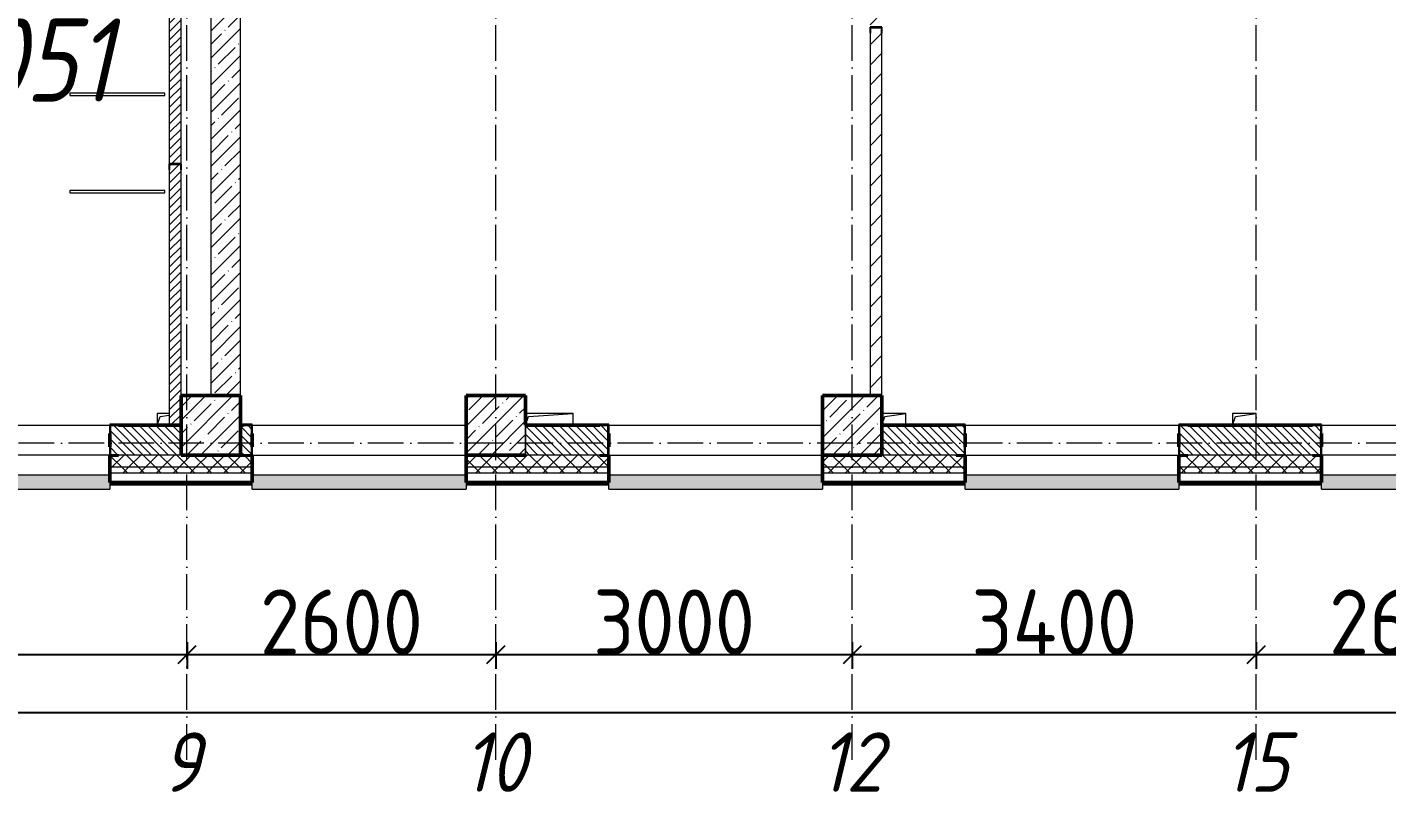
# Model space of a CAD drawing. Header units: millimetres. Extents: x -136833 to 49383, y -8033 to 344618.
# Drawn here: x -118329 to -106884, y 241044 to 247478 of the extents above; entities that cross this region are included whole.
import ezdxf

# ---------------------------------------------------------------- set-up
doc = ezdxf.new("R2010")
doc.units = ezdxf.units.MM
doc.linetypes.add('50_200_ШТРИХ_1Т_ш5_п1_п1_', pattern=[700, 500, -100, 0, -100])
for name, color, linetype, lineweight in [('A-____-____-DIMS', 7, 'Continuous', 9), ('A-GENM-____-MCUT', 7, 'Continuous', 25), ('A-GENM-____-OTLN', 7, 'Continuous', 9), ('A-GENM-____-OTLN-1', 7, 'Continuous', 25), ('A-GLAZ-____-OTLN', 7, 'Continuous', 9), ('A-WALL-____-MCUT-1', 7, 'Continuous', 9), ('A-WALL-____-MCUT-2', 7, 'Continuous', 50), ('A-WALL-____-MCUT-3', 7, 'Continuous', 9), ('A-WALL-____-OTLN', 7, 'Continuous', 9), ('A-WALL-____-PATT-1', 7, 'Continuous', 9), ('A-WALL-FNSH-MCUT-1', 7, 'Continuous', 9), ('S-COLS-____-MCUT', 7, 'Continuous', 50), ('S-COLS-____-OTLN', 7, 'Continuous', 9), ('S-GRID-____-IDEN', 7, 'Continuous', 9), ('S-GRID-____-OTLN-1', 7, '50_200_ШТРИХ_1Т_ш5_п1_п1_', 9), ('Марки помещений', 7, 'Continuous', 9)]:
    doc.layers.add(name, color=color, linetype=linetype, lineweight=lineweight)
doc.layers.add('A-GLAZ-____-OTLN-1', color=7, linetype='Continuous', lineweight=9, true_color=0xc0c0c0)
doc.styles.add('ISOCPEUR_I', font='isocpeui.ttf', dxfattribs={"width": 0.9, "height": 2.5})
doc.styles.add('ISOCPEUR_I_3', font='isocpeui.ttf', dxfattribs={"width": 0.85, "height": 2.2})
doc.styles.add('ISOCPEUR_I_9', font='isocpeui.ttf', dxfattribs={"width": 0.9, "height": 250})
doc.styles.add('СПДС', font='isocpeur.ttf', dxfattribs={"width": 0.9})
doc.dimstyles.new('ISO-2_5_0_9К_БОЛЬШОЙ_ОСИ', dxfattribs={"dimscale": 304.8, "dimtxt": 248.995294, "dimasz": 0.492126, "dimexe": 0.393701, "dimexo": 0, "dimgap": 0, "dimtad": 1, "dimdec": 0, "dimzin": 0, "dimdsep": 46, "dimtxsty": 'ISOCPEUR_I_9', "dimblk1": 'OBLIQUE', "dimblk2": 'OBLIQUE', "dimsah": 1, "dimcen": 0.09, "dimdle": 0.393701, "dimazin": 0, "dimtfac": 1, "dimtdec": 4, "dimtix": 1, "dimtmove": 0, "dimatfit": 3, "dimfxl": 1, "dimtvp": 1, "dimtolj": 1, "dimtzin": 0, "dimarcsym": 2})
pattern_1 = [(45, (-131434.41, 245796.49), (-114.0493, 114.0493), []), (45, (-131320.36, 245796.49), (-114.0493, 114.0493), [201.612, -40.322, 3.353, -36.97])]
pattern_2 = [(45, (-131434.41, 245796.49), (-70.71068, 70.71068), []), (135, (-131434.41, 245796.49), (-70.71068, -70.71068), [])]
pattern_3 = [(135, (-131434.413, 245796.486), (-35.35534, -35.35534), [])]

# ---------------------------------------------------------------- blocks, each defined once
blk = doc.blocks.new('BSC_Колонна _Прямоугольная - 500х500-V71-АР1_План отверстий 2 этажа в осях 1-64_А-ГГ')
at = {"layer": 'S-COLS-____-OTLN'}
h = blk.add_hatch(dxfattribs=at)
h.set_pattern_fill('FP_100', color=256, style=0, pattern_type=2)
h.set_pattern_definition([(45, (-20050, 1668.96), (-114.0493, 114.0493), []), (45, (-19935.95, 1668.96), (-114.0493, 114.0493), [201.613, -40.323, 3.353, -36.97])])
h.paths.add_polyline_path([(-250, -250), (250, -250), (250, 250), (-250, 250)], flags=0)
at = {"layer": 'S-COLS-____-MCUT'}
for p, q in [((250, 250), (-250, 250)), ((-250, 250), (-250, -250)), ((250, -250), (250, 250)), ((-250, -250), (250, -250))]:
    blk.add_line(p, q, dxfattribs=at)
blk = doc.blocks.new('BSC_Колонна _Прямоугольная - 500х500-V130-АР1_План отверстий 2 этажа в осях 1-64_А-ГГ')
at = {"layer": 'S-COLS-____-OTLN'}
h = blk.add_hatch(dxfattribs=at)
h.set_pattern_fill('FP_160', color=256, style=0, pattern_type=2)
h.set_pattern_definition([(45, (-14650, 1668.96), (-114.0493, 114.0493), []), (45, (-14535.95, 1668.96), (-114.0493, 114.0493), [201.612, -40.322, 3.353, -36.97])])
h.paths.add_polyline_path([(-250, -250), (250, -250), (250, 250), (-250, 250), (-250, -175)], flags=0)
at = {"layer": 'S-COLS-____-MCUT'}
for p, q in [((250, 250), (-250, 250)), ((-250, 250), (-250, -250)), ((250, -250), (250, 250)), ((-250, -250), (250, -250))]:
    blk.add_line(p, q, dxfattribs=at)
blk = doc.blocks.new('Фахверк_СКБ_Уголок - 250_2700-27497298-АР1_План отверстий 2 этажа в осях 1-64_А-ГГ')
at = {"layer": 'A-GENM-____-MCUT'}
for p, q in [((200, 181), (125, 181)), ((125, 181), (125, 106)), ((131, 106), (131, 175)), ((131, 175), (200, 175)), ((200, 175), (200, 181)), ((125, 106), (131, 106)), ((131, -6), (125, -6)), ((125, -6), (125, -81)), ((125, -81), (200, -81)), ((131, -75), (131, -6)), ((200, -75), (131, -75)), ((200, -81), (200, -75))]:
    blk.add_line(p, q, dxfattribs=at)
blk = doc.blocks.new('Фахверк_СКБ_Уголок - 250_2700_1-27501432-АР1_План отверстий 2 этажа в осях 1-64_А-ГГ')
at = {"layer": 'A-GENM-____-MCUT'}
for p, q in [((200, 181), (125, 181)), ((125, 181), (125, 106)), ((131, 106), (131, 175)), ((131, 175), (200, 175)), ((200, 175), (200, 181)), ((125, 106), (131, 106)), ((131, -6), (125, -6)), ((125, -6), (125, -81)), ((125, -81), (200, -81)), ((131, -75), (131, -6)), ((200, -75), (131, -75)), ((200, -81), (200, -75))]:
    blk.add_line(p, q, dxfattribs=at)
blk = doc.blocks.new('154_Фахверк_СКБ_Швеллер - Тип_100_3550-28487752-АР1_План отверстий 2 этажа в осях 1-64_А-ГГ')
at = {"layer": 'A-GENM-____-MCUT'}
for p, q in [((175, 50), (125, 50)), ((125, 50), (125, -50)), ((128, 47), (175, 47)), ((128, -47), (128, 47)), ((175, 47), (175, 50)), ((125, -50), (175, -50)), ((175, -47), (128, -47)), ((175, -50), (175, -47))]:
    blk.add_line(p, q, dxfattribs=at)
blk = doc.blocks.new('154_Фахверк_СКБ_Швеллер - Тип_100_3960-28331862-АР1_План отверстий 2 этажа в осях 1-64_А-ГГ')
at = {"layer": 'A-GENM-____-MCUT'}
for p, q in [((175, 50), (125, 50)), ((125, 50), (125, -50)), ((128, 47), (175, 47)), ((128, -47), (128, 47)), ((175, 47), (175, 50)), ((125, -50), (175, -50)), ((175, -47), (128, -47)), ((175, -50), (175, -47))]:
    blk.add_line(p, q, dxfattribs=at)
blk = doc.blocks.new('AR_Отверстие прямоугольное _в плите_ - AR_Отверстие прямоугольное _в плите_-V160-АР1_План отверстий 2 этажа в осях 1-64_А-ГГ')
at = {"layer": 'A-GENM-____-OTLN'}
for p, q in [((0, 50), (-100, 50)), ((-100, 50), (-100, -50)), ((-100, -50), (-75, 25)), ((-75, 25), (0, 36))]:
    blk.add_line(p, q, dxfattribs=at)
blk = doc.blocks.new('AR_Отверстие прямоугольное _в плите_ - AR_Отверстие прямоугольное _в плите_-30511394-АР1_План отверстий 2 этажа в осях 1-64_А-ГГ')
at = {"layer": 'A-GENM-____-OTLN'}
for p, q in [((200, 50), (-200, 50)), ((-200, -50), (-175, 25)), ((-175, 25), (200, 50)), ((200, -50), (200, 50))]:
    blk.add_line(p, q, dxfattribs=at)
blk = doc.blocks.new('AR_Отверстие прямоугольное _в плите_ - AR_Отверстие прямоугольное _в плите_-30510712-АР1_План отверстий 2 этажа в осях 1-64_А-ГГ')
at = {"layer": 'A-GENM-____-OTLN'}
for p, q in [((100, 50), (-100, 50)), ((-100, -50), (-75, 25)), ((-75, 25), (100, 50)), ((100, -50), (100, 50))]:
    blk.add_line(p, q, dxfattribs=at)
blk = doc.blocks.new('AR_Отверстие прямоугольное _в плите_ - AR_Отверстие прямоугольное _в плите_-V169-АР1_План отверстий 2 этажа в осях 1-64_А-ГГ')
at = {"layer": 'A-GENM-____-OTLN'}
for p, q in [((100, 50), (-100, 50)), ((-100, 50), (-100, -50)), ((-100, -50), (-75, 25)), ((-75, 25), (100, 50)), ((100, -50), (100, 50))]:
    blk.add_line(p, q, dxfattribs=at)
blk = doc.blocks.new('Отлив_СКБ - Отлив витража_120_НВФ-31885687-АР1_План отверстий 2 этажа в осях 1-64_А-ГГ')
at = {"layer": 'A-GLAZ-____-OTLN-1'}
for points in [[(0, -2), (1800, -2), (1800, 0), (0, 0)], [(1485, -120), (1800, -120), (1800, -2), (0, -2), (0, -120)]]:
    blk.add_hatch(color=256, dxfattribs=at).paths.add_polyline_path(points, flags=0)
at = {"layer": 'A-GLAZ-____-OTLN'}
for p, q in [((0, 0), (1800, 0)), ((1800, -2), (0, -2)), ((0, -120), (0, -83)), ((1800, -63), (1800, -120)), ((0, -120), (1800, -120))]:
    blk.add_line(p, q, dxfattribs=at)
blk = doc.blocks.new('Отлив_СКБ - Отлив витража_120_НВФ-V194-АР1_План отверстий 2 этажа в осях 1-64_А-ГГ')
at = {"layer": 'A-GLAZ-____-OTLN-1'}
for points in [[(1800, -2), (1800, 0), (0, 0), (0, -2), (1544, -2)], [(1544, -120), (1800, -120), (1800, -2), (0, -2), (0, -120)]]:
    blk.add_hatch(color=256, dxfattribs=at).paths.add_polyline_path(points, flags=0)
at = {"layer": 'A-GLAZ-____-OTLN'}
for p, q in [((0, 0), (1800, 0)), ((1800, -2), (0, -2)), ((0, -120), (0, -83)), ((1800, -83), (1800, -120)), ((0, -120), (1800, -120))]:
    blk.add_line(p, q, dxfattribs=at)
blk = doc.blocks.new('Отлив_СКБ - Отлив витража_120_НВФ-31885283-АР1_План отверстий 2 этажа в осях 1-64_А-ГГ')
at = {"layer": 'A-GLAZ-____-OTLN-1'}
for points in [[(0, -2), (1000, -2), (1000, 0), (0, 0)], [(0, -120), (1000, -120), (1000, -2), (0, -2), (0, -86)]]:
    blk.add_hatch(color=256, dxfattribs=at).paths.add_polyline_path(points, flags=0)
at = {"layer": 'A-GLAZ-____-OTLN'}
for p, q in [((0, 0), (1000, 0)), ((1000, -2), (0, -2)), ((0, -120), (0, -83)), ((1000, -83), (1000, -120)), ((0, -120), (1000, -120))]:
    blk.add_line(p, q, dxfattribs=at)
blk = doc.blocks.new('_Oblique')
at = {"color": 0, "linetype": 'ByBlock', "lineweight": -2}
blk.add_line((-0.5, -0.5), (0.5, 0.5), dxfattribs=at)
blk = doc.blocks.new('*D2049')
at = {"layer": 'A-____-____-DIMS', "color": 0, "lineweight": -2, "transparency": 16777216}
for p, q in [((293621, -90356), (293621, -90582)), ((298221, -90356), (298221, -90582)), ((293501, -90462), (298341, -90462))]:
    blk.add_line(p, q, dxfattribs=at)
at = {"layer": 'Defpoints', "color": 0, "transparency": 16777216}
for p in [(293621, -90356), (298221, -90356), (298221, -90462)]:
    blk.add_point(p, dxfattribs=at)
at = {"layer": 'A-____-____-DIMS', "color": 0, "lineweight": -2, "transparency": 16777216, "xscale": 150, "yscale": 150, "zscale": 150, "rotation": 180}
blk.add_blockref('_Oblique', (293621, -90462), dxfattribs=at)
at = {"layer": 'A-____-____-DIMS', "color": 0, "lineweight": -2, "transparency": 16777216, "xscale": 150, "yscale": 150, "zscale": 150}
blk.add_blockref('_Oblique', (298221, -90462), dxfattribs=at)
at = {"layer": 'A-____-____-DIMS', "color": 0, "transparency": 16777216, "insert": (295921, -90188), "char_height": 548.6, "attachment_point": 5, "style": 'СПДС'}
blk.add_mtext('\\A1;4600', dxfattribs=at)
blk = doc.blocks.new('*D2050')
at = {"layer": 'A-____-____-DIMS', "color": 0, "lineweight": -2, "transparency": 16777216}
for p, q in [((298221, -90356), (298221, -90582)), ((300821, -90356), (300821, -90582)), ((298101, -90462), (300941, -90462))]:
    blk.add_line(p, q, dxfattribs=at)
at = {"layer": 'Defpoints', "color": 0, "transparency": 16777216}
for p in [(298221, -90356), (300821, -90356), (300821, -90462)]:
    blk.add_point(p, dxfattribs=at)
at = {"layer": 'A-____-____-DIMS', "color": 0, "lineweight": -2, "transparency": 16777216, "xscale": 150, "yscale": 150, "zscale": 150, "rotation": 180}
blk.add_blockref('_Oblique', (298221, -90462), dxfattribs=at)
at = {"layer": 'A-____-____-DIMS', "color": 0, "lineweight": -2, "transparency": 16777216, "xscale": 150, "yscale": 150, "zscale": 150}
blk.add_blockref('_Oblique', (300821, -90462), dxfattribs=at)
at = {"layer": 'A-____-____-DIMS', "color": 0, "transparency": 16777216, "insert": (299521, -90188), "char_height": 548.6, "attachment_point": 5, "style": 'СПДС'}
blk.add_mtext('\\A1;2600', dxfattribs=at)
blk = doc.blocks.new('*D2051')
at = {"layer": 'A-____-____-DIMS', "color": 0, "lineweight": -2, "transparency": 16777216}
for p, q in [((300821, -90356), (300821, -90582)), ((303821, -90356), (303821, -90582)), ((300701, -90462), (303941, -90462))]:
    blk.add_line(p, q, dxfattribs=at)
at = {"layer": 'Defpoints', "color": 0, "transparency": 16777216}
for p in [(300821, -90356), (303821, -90356), (303821, -90462)]:
    blk.add_point(p, dxfattribs=at)
at = {"layer": 'A-____-____-DIMS', "color": 0, "lineweight": -2, "transparency": 16777216, "xscale": 150, "yscale": 150, "zscale": 150, "rotation": 180}
blk.add_blockref('_Oblique', (300821, -90462), dxfattribs=at)
at = {"layer": 'A-____-____-DIMS', "color": 0, "lineweight": -2, "transparency": 16777216, "xscale": 150, "yscale": 150, "zscale": 150}
blk.add_blockref('_Oblique', (303821, -90462), dxfattribs=at)
at = {"layer": 'A-____-____-DIMS', "color": 0, "transparency": 16777216, "insert": (302321, -90188), "char_height": 548.6, "attachment_point": 5, "style": 'СПДС'}
blk.add_mtext('\\A1;3000', dxfattribs=at)
blk = doc.blocks.new('*D2052')
at = {"layer": 'A-____-____-DIMS', "color": 0, "lineweight": -2, "transparency": 16777216}
for p, q in [((303821, -90356), (303821, -90582)), ((307221, -90356), (307221, -90582)), ((303701, -90462), (307341, -90462))]:
    blk.add_line(p, q, dxfattribs=at)
at = {"layer": 'Defpoints', "color": 0, "transparency": 16777216}
for p in [(303821, -90356), (307221, -90356), (307221, -90462)]:
    blk.add_point(p, dxfattribs=at)
at = {"layer": 'A-____-____-DIMS', "color": 0, "lineweight": -2, "transparency": 16777216, "xscale": 150, "yscale": 150, "zscale": 150, "rotation": 180}
blk.add_blockref('_Oblique', (303821, -90462), dxfattribs=at)
at = {"layer": 'A-____-____-DIMS', "color": 0, "lineweight": -2, "transparency": 16777216, "xscale": 150, "yscale": 150, "zscale": 150}
blk.add_blockref('_Oblique', (307221, -90462), dxfattribs=at)
at = {"layer": 'A-____-____-DIMS', "color": 0, "transparency": 16777216, "insert": (305521, -90188), "char_height": 548.6, "attachment_point": 5, "style": 'СПДС'}
blk.add_mtext('\\A1;3400', dxfattribs=at)
blk = doc.blocks.new('*D2053')
at = {"layer": 'A-____-____-DIMS', "color": 0, "lineweight": -2, "transparency": 16777216}
for p, q in [((307221, -90356), (307221, -90582)), ((309821, -90356), (309821, -90582)), ((307101, -90462), (309941, -90462))]:
    blk.add_line(p, q, dxfattribs=at)
at = {"layer": 'Defpoints', "color": 0, "transparency": 16777216}
for p in [(307221, -90356), (309821, -90356), (309821, -90462)]:
    blk.add_point(p, dxfattribs=at)
at = {"layer": 'A-____-____-DIMS', "color": 0, "lineweight": -2, "transparency": 16777216, "xscale": 150, "yscale": 150, "zscale": 150, "rotation": 180}
blk.add_blockref('_Oblique', (307221, -90462), dxfattribs=at)
at = {"layer": 'A-____-____-DIMS', "color": 0, "lineweight": -2, "transparency": 16777216, "xscale": 150, "yscale": 150, "zscale": 150}
blk.add_blockref('_Oblique', (309821, -90462), dxfattribs=at)
at = {"layer": 'A-____-____-DIMS', "color": 0, "transparency": 16777216, "insert": (308521, -90188), "char_height": 548.6, "attachment_point": 5, "style": 'СПДС'}
blk.add_mtext('\\A1;2600', dxfattribs=at)
blk = doc.blocks.new('*D2075')
at = {"layer": 'A-____-____-DIMS', "color": 0, "lineweight": -2, "transparency": 16777216}
for p, q in [((281421, -90844), (281421, -91070)), ((384921, -90844), (384921, -91070)), ((281301, -90950), (385041, -90950))]:
    blk.add_line(p, q, dxfattribs=at)
at = {"layer": 'Defpoints', "color": 0, "transparency": 16777216}
for p in [(281421, -90844), (384921, -90844), (384921, -90950)]:
    blk.add_point(p, dxfattribs=at)
at = {"layer": 'A-____-____-DIMS', "color": 0, "lineweight": -2, "transparency": 16777216, "xscale": 150, "yscale": 150, "zscale": 150, "rotation": 180}
blk.add_blockref('_Oblique', (281421, -90950), dxfattribs=at)
at = {"layer": 'A-____-____-DIMS', "color": 0, "lineweight": -2, "transparency": 16777216, "xscale": 150, "yscale": 150, "zscale": 150}
blk.add_blockref('_Oblique', (384921, -90950), dxfattribs=at)
at = {"layer": 'A-____-____-DIMS', "color": 0, "transparency": 16777216, "insert": (333171, -90676), "char_height": 548.6, "attachment_point": 5, "style": 'СПДС'}
blk.add_mtext('\\A1;103500', dxfattribs=at)
blk = doc.blocks.new('3эт')
at = {"layer": 'S-GRID-____-OTLN-1', "color": 251, "ltscale": 0.6, "true_color": 0x636466}
for p, q in [((298220.7, -91346.1), (298220.7, -36982.5)), ((300820.7, -91346.1), (300820.7, -36982.5)), ((303820.7, -91346.1), (303820.7, -36982.5)), ((307220.7, -91346.1), (307220.7, -36982.5)), ((387845.1, -88682.4), (279101.9, -88682.4))]:
    blk.add_line(p, q, dxfattribs=at)
at = {"layer": 'S-GRID-____-IDEN', "char_height": 500, "attachment_point": 1, "style": 'ISOCPEUR_I'}
for s, insert, width in [('\\fISOCPEUR|b0|i1|c204|p34|;\\W.9;9', (298001.8, -91116.3), 202.025), ('10', (300542.4, -91116.3), 346.329), ('12', (303542.4, -91116.3), 346.329), ('15', (306942.4, -91116.3), 346.329)]:
    blk.add_mtext(s, dxfattribs=dict(at, insert=insert, width=width))
at = {"layer": 'A-____-____-DIMS'}
for base, p1, p2, override, picture, middle in [((298220.7, -90462), (293620.7, -90355.9), (298220.7, -90355.9), {"dimtxt": 1.8, "dimpost": '<>', "dimtxsty": 'СПДС', "dimfxl": 4600}, '*D2049', (295920.7, -90187.7)), ((300820.7, -90462), (298220.7, -90355.9), (300820.7, -90355.9), {"dimtxt": 1.8, "dimpost": '<>', "dimtxsty": 'СПДС', "dimfxl": 2600}, '*D2050', (299520.7, -90187.7)), ((303820.7, -90462), (300820.7, -90355.9), (303820.7, -90355.9), {"dimtxt": 1.8, "dimpost": '<>', "dimtxsty": 'СПДС', "dimfxl": 3000}, '*D2051', (302320.7, -90187.7)), ((307220.7, -90462), (303820.7, -90355.9), (307220.7, -90355.9), {"dimtxt": 1.8, "dimpost": '<>', "dimtxsty": 'СПДС', "dimfxl": 3400}, '*D2052', (305520.7, -90187.7)), ((309820.7, -90462), (307220.7, -90355.9), (309820.7, -90355.9), {"dimtxt": 1.8, "dimpost": '<>', "dimtxsty": 'СПДС', "dimfxl": 2600}, '*D2053', (308520.7, -90187.7)), ((384920.7, -90950.2), (281420.7, -90844.1), (384920.7, -90844.1), {"dimtxt": 1.8, "dimpost": '<>', "dimtxsty": 'СПДС', "dimfxl": 103500}, '*D2075', (333170.7, -90675.9))]:
    dim = blk.add_linear_dim(base=base, p1=p1, p2=p2, dimstyle='ISO-2_5_0_9К_БОЛЬШОЙ_ОСИ', override=override, dxfattribs=at)
    dim.commit()
    dim.dimension.update_dxf_attribs({"geometry": picture, "text_midpoint": middle})

msp = doc.modelspace()

# ---------------------------------------------------------------- hatches: boundary and pattern name
at = {"layer": 'A-WALL-____-PATT-1'}
h = msp.add_hatch(dxfattribs=at)
h.set_pattern_fill('FP_5', color=256, style=0, pattern_type=2)
h.set_pattern_definition([(45, (-131434.413, 245796.486), (-35.35534, 35.35534), [])])
h.paths.add_polyline_path([(-117134.4, 244127.5), (-117034.4, 244127.5), (-117034.4, 246277.5), (-117037.4, 246277.5), (-117037.4, 246324.5), (-117131.4, 246324.5), (-117131.4, 246277.5), (-117134.4, 246277.5), (-117134.4, 244377.5)], flags=0)
h.paths.add_polyline_path([(-117034.4, 246327.5), (-117034.4, 248027.5), (-117134.4, 248027.5), (-117134.4, 246327.5), (-117037.4, 246327.5)], flags=0)
h.paths.add_polyline_path([(-117034.4, 248527.5), (-117034.4, 250127.5), (-117134.4, 250127.5), (-117134.4, 248527.5), (-117130.1, 248527.5)], flags=0)
h.paths.add_polyline_path([(-117080.2, 250327.5), (-117034.4, 250327.5), (-117034.4, 250777.5), (-117134.4, 250777.5), (-117134.4, 250327.5), (-117081.8, 250327.5)], flags=0)
h.paths.add_polyline_path([(-117034.4, 251077.5), (-117034.4, 251677.5), (-117134.4, 251677.5), (-117134.4, 251077.5), (-117054.8, 251077.5)], flags=0)
h = msp.add_hatch(dxfattribs=at)
h.set_pattern_fill('FP_25', color=256, style=0, pattern_type=2)
h.set_pattern_definition(pattern_1)
h.paths.add_polyline_path([(-116784.4, 244377.5), (-116534.4, 244377.5), (-116534.4, 251377.5), (-116784.4, 251377.5), (-116784.4, 244812.4)], flags=0)
h = msp.add_hatch(dxfattribs=at)
h.set_pattern_fill('FP_4', color=256, style=0, pattern_type=2)
h.set_pattern_definition([(45, (-131434.41, 245796.49), (-84.8528, 84.8528), [])])
h.paths.add_polyline_path([(-111134.4, 244377.5), (-111134.4, 247427.5), (-111137.4, 247427.5), (-111137.4, 247474.5), (-111231.4, 247474.5), (-111231.4, 247427.5), (-111234.4, 247427.5), (-111234.4, 244377.5)], flags=0)
h.paths.add_polyline_path([(-111137.4, 247477.5), (-111134.4, 247477.5), (-111135.2, 249831.5), (-111142, 249831.5), (-111142, 249873), (-111226.8, 249873), (-111226.8, 249831.5), (-111234.4, 249831.5), (-111234.4, 247477.5), (-111142, 247477.5)], flags=0)
h.paths.add_polyline_path([(-111137.4, 251030.5), (-111137.4, 251077.5), (-111231.4, 251077.5), (-111231.4, 251030.5), (-111140.4, 251030.5)], flags=0)
h = msp.add_hatch(dxfattribs=at)
h.set_pattern_fill('FP_6', color=256, style=0, pattern_type=2)
h.set_pattern_definition(pattern_3)
h.paths.add_polyline_path([(-118709.4, 243877.5), (-118640.4, 243878.3), (-118640.4, 243946.5), (-118634.4, 243946.5), (-118634.4, 244058.5), (-118640.4, 244058.5), (-118640.4, 244127.5), (-120534.4, 244127.5), (-120534.4, 243877.5), (-119075.9, 243877.5)], flags=0)
h.paths.add_polyline_path([(-117559.4, 243877.5), (-117034.4, 243877.5), (-117034.4, 244127.5), (-117628.4, 244127.5), (-117628.4, 244058.5), (-117634.4, 244058.5), (-117634.4, 243946.5), (-117628.4, 243946.5), (-117628.4, 243877.5)], flags=0)
h = msp.add_hatch(dxfattribs=at)
h.set_pattern_fill('FP_6', color=256, style=0, pattern_type=2)
h.set_pattern_definition(pattern_3)
h.paths.add_polyline_path([(-116509.4, 243877.5), (-116440.4, 243877.5), (-116440.4, 243946.5), (-116434.4, 243946.5), (-116434.4, 244058.5), (-116440.4, 244058.5), (-116440.4, 244127.5), (-116534.4, 244127.5), (-116534.4, 243877.5)], flags=0)
h = msp.add_hatch(dxfattribs=at)
h.set_pattern_fill('FP_6', color=256, style=0, pattern_type=2)
h.set_pattern_definition(pattern_3)
h.paths.add_polyline_path([(-113440.4, 243877.5), (-113440.4, 243946.5), (-113434.4, 243946.5), (-113434.4, 244058.5), (-113440.4, 244058.5), (-113440.4, 244127.5), (-114134.4, 244127.5), (-114134.4, 243877.5), (-113509.4, 243877.5)], flags=0)
h = msp.add_hatch(dxfattribs=at)
h.set_pattern_fill('FP_6', color=256, style=0, pattern_type=2)
h.set_pattern_definition(pattern_3)
h.paths.add_polyline_path([(-107509.4, 243877.5), (-107440.4, 243877.5), (-107440.4, 243946.5), (-107434.4, 243946.5), (-107434.4, 244058.5), (-107440.4, 244058.5), (-107440.4, 244127.5), (-108628.4, 244127.5), (-108628.4, 244058.5), (-108634.4, 244058.5), (-108634.4, 243946.5), (-108628.4, 243946.5), (-108628.4, 243877.5), (-108471.1, 243877.5)], flags=0)
h.paths.add_polyline_path([(-110509.4, 243877.5), (-110440.4, 243877.5), (-110440.4, 243946.5), (-110434.4, 243946.5), (-110434.4, 244058.5), (-110440.4, 244058.5), (-110440.4, 244127.5), (-111134.4, 244127.5), (-111134.4, 243877.5), (-111122.3, 243877.5)], flags=0)
h = msp.add_hatch(dxfattribs=at)
h.set_pattern_fill('FP_1', color=256, style=0, pattern_type=2)
h.set_pattern_definition(pattern_2)
h.paths.add_polyline_path([(-30184.4, 243777.5), (-30184.4, 243877.5), (-39209.4, 243877.5), (-39209.4, 243871.5), (-39284.4, 243871.5), (-39284.4, 243777.5), (-30684.4, 243777.5)], flags=0)
h.paths.add_polyline_path([(-41084.4, 243777.5), (-41084.4, 243871.5), (-41159.4, 243871.5), (-41159.4, 243877.5), (-49034.4, 243877.5), (-49034.4, 243777.5), (-41307.4, 243777.5)], flags=0)
h.paths.add_polyline_path([(-50534.4, 243777.5), (-50034.4, 243777.5), (-50034.4, 243877.5), (-51159.4, 243877.5), (-51159.4, 243871.5), (-51234.4, 243871.5), (-51234.4, 243777.5), (-51159.4, 243777.5)], flags=0)
h.paths.add_polyline_path([(-60434.4, 243777.5), (-59034.4, 243777.5), (-59034.4, 243877.5), (-60359.4, 243877.5), (-60359.4, 243871.5), (-60434.4, 243871.5)], flags=0)
h.paths.add_polyline_path([(-62584.4, 243777.5), (-62234.4, 243777.5), (-62234.4, 243871.5), (-62309.4, 243871.5), (-62309.4, 243877.5), (-63359.4, 243877.5), (-63359.4, 243871.5), (-63434.4, 243871.5), (-63434.4, 243777.5), (-63084.4, 243777.5)], flags=0)
h.paths.add_polyline_path([(-65234.7, 243777.5), (-65234.7, 243871.5), (-65309.4, 243871.5), (-65309.4, 243877.5), (-66359.4, 243877.5), (-66359.4, 243871.5), (-66434.4, 243871.5), (-66434.4, 243777.5), (-66051.9, 243777.5)], flags=0)
h.paths.add_polyline_path([(-68234.4, 243777.5), (-68234.4, 243871.5), (-68309.4, 243871.5), (-68309.4, 243877.5), (-69359.4, 243877.5), (-69359.4, 243871.5), (-69434.4, 243871.5), (-69434.4, 243777.5), (-68703.1, 243777.5)], flags=0)
h.paths.add_polyline_path([(-72084.4, 243777.5), (-71234.4, 243777.5), (-71234.4, 243871.5), (-71309.4, 243871.5), (-71309.4, 243877.5), (-72359.4, 243877.5), (-72359.4, 243871.5), (-72434.4, 243871.5), (-72434.4, 243777.5), (-72238, 243777.5)], flags=0)
h.paths.add_polyline_path([(-77540.4, 243777.5), (-77234.4, 243777.5), (-77234.4, 243871.5), (-77309.4, 243871.5), (-77309.4, 243877.5), (-78359.4, 243877.5), (-78359.4, 243871.5), (-78434.4, 243871.5), (-78434.4, 243777.5), (-77584.4, 243777.5)], flags=0)
h.paths.add_polyline_path([(-81434.4, 243777.5), (-80234.4, 243777.5), (-80234.4, 243871.5), (-80309.4, 243871.5), (-80309.4, 243877.5), (-81359.4, 243877.5), (-81359.4, 243871.5), (-81434.4, 243871.5)], flags=0)
h.paths.add_polyline_path([(-83726.6, 243777.5), (-83234.4, 243777.5), (-83234.4, 243871.5), (-83309.4, 243871.5), (-83309.4, 243877.5), (-84359.4, 243877.5), (-84359.4, 243871.5), (-84434.4, 243871.5), (-84434.4, 243777.5), (-84359.4, 243777.5)], flags=0)
h.paths.add_polyline_path([(-86377.8, 243777.5), (-86234.4, 243777.5), (-86234.4, 243871.5), (-86309.4, 243871.5), (-86309.4, 243877.5), (-87359.4, 243877.5), (-87359.4, 243871.5), (-87434.4, 243871.5), (-87434.4, 243777.5), (-86584.4, 243777.5)], flags=0)
h.paths.add_polyline_path([(-89234.4, 243777.5), (-89234.4, 243871.5), (-89309.4, 243871.5), (-89309.4, 243877.5), (-90359.4, 243877.5), (-90359.4, 243871.5), (-90434.4, 243871.5), (-90434.4, 243777.5), (-89309.4, 243777.5)], flags=0)
h.paths.add_polyline_path([(-92234.4, 243777.5), (-92234.4, 243871.5), (-92309.4, 243872.2), (-92309.4, 243877.5), (-93634.4, 243877.5), (-93634.4, 243777.5), (-92240.4, 243777.5)], flags=0)
h.paths.add_polyline_path([(-96634.4, 243777.5), (-95434.4, 243777.5), (-95434.4, 243871.5), (-95509.4, 243871.5), (-95509.4, 243877.5), (-96634.4, 243877.5)], flags=0)
h.paths.add_polyline_path([(-98440.4, 243777.5), (-98434.4, 243777.5), (-98434.4, 243871.5), (-98509.4, 243871.5), (-98509.4, 243877.5), (-99559.4, 243877.5), (-99559.4, 243871.5), (-99634.4, 243871.5), (-99633.7, 243777.5), (-98509.4, 243777.5)], flags=0)
h.paths.add_polyline_path([(-101509.4, 243777.5), (-101434.4, 243777.5), (-101434.4, 243871.5), (-101509.4, 243871.5), (-101509.4, 243877.5), (-102634.4, 243877.5), (-102634.4, 243777.5), (-102134.4, 243777.5)], flags=0)
h.paths.add_polyline_path([(-105134.4, 243777.5), (-104434.4, 243777.5), (-104434.4, 243871.5), (-104509.4, 243871.5), (-104509.4, 243877.5), (-105634.4, 243877.5), (-105634.4, 243777.5)], flags=0)
h.paths.add_polyline_path([(-107434.4, 243777.5), (-107434.4, 243871.5), (-107509.4, 243871.5), (-107509.4, 243877.5), (-108559.4, 243877.5), (-108559.4, 243871.5), (-108634.4, 243871.5), (-108634.4, 243777.5), (-108471.1, 243777.5)], flags=0)
h.paths.add_polyline_path([(-110509.4, 243777.5), (-110434.4, 243777.5), (-110434.4, 243871.5), (-110509.4, 243871.5), (-110509.4, 243877.5), (-111634.4, 243877.5), (-111634.4, 243777.5), (-111122.3, 243777.5)], flags=0)
h.paths.add_polyline_path([(-114634.4, 243777.5), (-113434.4, 243777.5), (-113434.4, 243871.5), (-113509.4, 243871.5), (-113509.4, 243877.5), (-114634.4, 243877.5)], flags=0)
h.paths.add_polyline_path([(-116434.4, 243777.5), (-116434.4, 243871.5), (-116509.4, 243871.5), (-116509.4, 243877.5), (-117559.4, 243877.5), (-117559.4, 243871.5), (-117634.4, 243871.5), (-117634.4, 243777.5), (-116534.4, 243777.5)], flags=0)
h.paths.add_polyline_path([(-118634.4, 243777.5), (-118634.4, 243871.5), (-118709.4, 243871.5), (-118709.4, 243877.5), (-123959.4, 243877.5), (-123959.4, 243871.5), (-124034.4, 243871.5), (-124034.4, 243777.5), (-119075.9, 243777.5)], flags=0)
h.paths.add_polyline_path([(-126134.4, 243777.5), (-125034.4, 243777.5), (-125034.4, 243871.5), (-125109.4, 243871.5), (-125109.4, 243877.5), (-133884.4, 243877.5), (-133884.4, 243777.5), (-126145.7, 243777.5)], flags=0)
h = msp.add_hatch(dxfattribs=at)
h.set_pattern_fill('FP_1', color=256, style=0, pattern_type=2)
h.set_pattern_definition(pattern_2)
h.paths.add_polyline_path([(-30184.4, 243727.5), (-30084.4, 243727.5), (-30084.4, 243777.5), (-39284.4, 243777.5), (-39284.4, 243727.5), (-30702.6, 243727.5)], flags=0)
h.paths.add_polyline_path([(-42191.2, 243727.5), (-41084.4, 243727.5), (-41084.4, 243777.5), (-49034.4, 243777.5), (-49034.4, 243727.5), (-43074.9, 243727.5)], flags=0)
h.paths.add_polyline_path([(-51234.4, 243727.5), (-50034.4, 243727.5), (-50034.4, 243777.5), (-51234.4, 243777.5)], flags=0)
h.paths.add_polyline_path([(-59034.4, 243727.5), (-59034.4, 243777.5), (-60434.4, 243777.5), (-60434.4, 243727.5), (-59865.8, 243727.5)], flags=0)
h.paths.add_polyline_path([(-62234.4, 243727.5), (-62234.4, 243777.5), (-63434.4, 243777.5), (-63434.4, 243727.5), (-62517, 243727.5)], flags=0)
h.paths.add_polyline_path([(-66051.9, 243727.5), (-65234.7, 243727.5), (-65234.7, 243777.5), (-66434.4, 243777.5), (-66434.4, 243727.5)], flags=0)
h.paths.add_polyline_path([(-68234.4, 243727.5), (-68234.4, 243777.5), (-69434.4, 243777.5), (-69434.4, 243727.5), (-68703.1, 243727.5)], flags=0)
h.paths.add_polyline_path([(-71354.3, 243727.5), (-71234.4, 243727.5), (-71234.4, 243777.5), (-72434.4, 243777.5), (-72434.4, 243727.5), (-72238, 243727.5)], flags=0)
h.paths.add_polyline_path([(-77234.4, 243727.5), (-77234.4, 243777.5), (-78434.4, 243777.5), (-78434.4, 243727.5), (-77540.4, 243727.5)], flags=0)
h.paths.add_polyline_path([(-80234.4, 243727.5), (-80234.4, 243777.5), (-81434.4, 243777.5), (-81434.4, 243727.5), (-81075.4, 243727.5)], flags=0)
h.paths.add_polyline_path([(-84434.4, 243727.5), (-83234.4, 243727.5), (-83234.4, 243777.5), (-84434.4, 243777.5)], flags=0)
h.paths.add_polyline_path([(-86377.8, 243727.5), (-86234.4, 243727.5), (-86234.4, 243777.5), (-87434.4, 243777.5), (-87434.4, 243727.5), (-87261.5, 243727.5)], flags=0)
h.paths.add_polyline_path([(-89234.4, 243727.5), (-89234.4, 243777.5), (-90434.4, 243777.5), (-90434.4, 243727.5), (-89912.7, 243727.5)], flags=0)
h.paths.add_polyline_path([(-92563.9, 243727.5), (-92234.4, 243727.5), (-92234.4, 243777.5), (-93634.4, 243777.5), (-93634.4, 243727.5), (-93447.6, 243727.5)], flags=0)
h.paths.add_polyline_path([(-95434.4, 243727.5), (-95434.4, 243777.5), (-96634.4, 243777.5), (-96634.4, 243727.5), (-96098.8, 243727.5)], flags=0)
h.paths.add_polyline_path([(-98434.4, 243727.5), (-98434.4, 243777.5), (-99634.4, 243777.5), (-99633.7, 243727.5)], flags=0)
h.paths.add_polyline_path([(-101434.4, 243727.5), (-101434.4, 243777.5), (-102634.4, 243777.5), (-102634.4, 243727.5)], flags=0)
h.paths.add_polyline_path([(-105634.4, 243727.5), (-104434.4, 243727.5), (-104434.4, 243777.5), (-105634.4, 243777.5)], flags=0)
h.paths.add_polyline_path([(-107434.4, 243727.5), (-107434.4, 243777.5), (-108634.4, 243777.5), (-108634.4, 243727.5), (-108471.1, 243727.5)], flags=0)
h.paths.add_polyline_path([(-110434.4, 243727.5), (-110434.4, 243777.5), (-111634.4, 243777.5), (-111634.4, 243727.5), (-111122.3, 243727.5)], flags=0)
h.paths.add_polyline_path([(-113434.4, 243727.5), (-113434.4, 243777.5), (-114634.4, 243777.5), (-114634.4, 243727.5), (-113773.5, 243727.5)], flags=0)
h.paths.add_polyline_path([(-116434.4, 243727.5), (-116434.4, 243777.5), (-117634.4, 243777.5), (-117634.4, 243727.5), (-117308.4, 243727.5)], flags=0)
h.paths.add_polyline_path([(-118634.4, 243727.5), (-118634.4, 243777.5), (-124034.4, 243777.5), (-124034.4, 243727.5), (-119075.9, 243727.5)], flags=0)
h.paths.add_polyline_path([(-125034.4, 243727.5), (-125034.4, 243777.5), (-133984.4, 243777.5), (-133984.4, 243727.5), (-126145.7, 243727.5)], flags=0)
h = msp.add_hatch(dxfattribs=at)
h.set_pattern_fill('FP_3', color=256, style=0, pattern_type=2)
h.set_pattern_definition([(45, (-131434.41, 245796.49), (-85.5366, 85.5366), []), (45, (-131377.39, 245796.49), (-85.5366, 85.5366), [])])
h.paths.add_polyline_path([(-93633.4, 243627.5), (-93119.4, 243627.5), (-93119.4, 243647.5), (-93633.4, 243647.5)], flags=0)
h.paths.add_polyline_path([(-96098.8, 243627.5), (-95434.4, 243627.5), (-95434.4, 243647.5), (-96634.4, 243647.5), (-96634.4, 243627.5)], flags=0)
h.paths.add_polyline_path([(-98434.4, 243627.5), (-98434.4, 243647.5), (-99633.4, 243647.5), (-99633.4, 243627.5)], flags=0)
h.paths.add_polyline_path([(-101434.4, 243627.5), (-101434.4, 243647.5), (-102634.4, 243647.5), (-102634.4, 243627.5)], flags=0)
h.paths.add_polyline_path([(-104936.1, 243627.5), (-104434.4, 243627.5), (-104434.4, 243647.5), (-105633.4, 243647.5), (-105633.4, 243627.5)], flags=0)
h.paths.add_polyline_path([(-107434.4, 243627.5), (-107434.4, 243647.5), (-108634.4, 243647.5), (-108634.4, 243627.5), (-108471.1, 243627.5)], flags=0)
h.paths.add_polyline_path([(-111122.3, 243627.5), (-110434.4, 243627.5), (-110434.4, 243647.5), (-111634.4, 243647.5), (-111634.4, 243627.5)], flags=0)
h.paths.add_polyline_path([(-113773.5, 243627.5), (-113434.4, 243627.5), (-113434.4, 243647.5), (-114634.4, 243647.5), (-114634.4, 243627.5)], flags=0)
h.paths.add_polyline_path([(-117308.4, 243627.5), (-116434.4, 243627.5), (-116434.4, 243647.5), (-117634.4, 243647.5), (-117634.4, 243627.5)], flags=0)
h.paths.add_polyline_path([(-119075.9, 243627.5), (-118634.4, 243627.5), (-118634.4, 243647.5), (-124034.4, 243647.5), (-124034.4, 243627.5), (-120843.3, 243627.5)], flags=0)
h.paths.add_polyline_path([(-126145.7, 243627.5), (-125034.4, 243627.5), (-125034.4, 243647.5), (-134114.4, 243647.5), (-134114.4, 243627.5), (-127913.2, 243627.5)], flags=0)
at = {"layer": 'S-COLS-____-OTLN'}
h = msp.add_hatch(dxfattribs=at)
h.set_pattern_fill('FP_25', color=256, style=0, pattern_type=2)
h.set_pattern_definition(pattern_1)
h.paths.add_polyline_path([(-114634.4, 243877.5), (-114134.4, 243877.5), (-114134.4, 244377.5), (-114634.4, 244377.5)], flags=0)

# ---------------------------------------------------------------- linework, layer by layer
at = {"layer": 'A-WALL-____-MCUT-1'}
for p, q in [((-116784.4, 251377.5), (-116784.4, 244377.5)), ((-116534.4, 244377.5), (-116534.4, 251377.5))]:
    msp.add_line(p, q, dxfattribs=at)
at = {"layer": 'A-WALL-____-MCUT-2'}
for p, q in [((-117034.4, 244127.5), (-117559.4, 244127.5)), ((-116509.4, 244127.5), (-116534.4, 244127.5)), ((-113509.4, 244127.5), (-114134.4, 244127.5)), ((-110509.4, 244127.5), (-111134.4, 244127.5)), ((-107509.4, 244127.5), (-108559.4, 244127.5)), ((-117634.4, 244058.5), (-117634.4, 243946.5)), ((-116434.4, 243946.5), (-116434.4, 244058.5)), ((-113434.4, 243946.5), (-113434.4, 244058.5)), ((-110434.4, 243946.5), (-110434.4, 244058.5)), ((-108634.4, 244058.5), (-108634.4, 243946.5)), ((-107434.4, 243946.5), (-107434.4, 244058.5)), ((-117634.4, 243871.5), (-117634.4, 243647.5)), ((-116509.4, 243877.5), (-116534.4, 243877.5)), ((-116434.4, 243647.5), (-116434.4, 243871.5)), ((-114134.4, 243877.5), (-114634.4, 243877.5)), ((-114634.4, 243877.5), (-114634.4, 243647.5)), ((-113434.4, 243647.5), (-113434.4, 243871.5)), ((-111634.4, 243877.5), (-111634.4, 243647.5)), ((-110434.4, 243647.5), (-110434.4, 243871.5)), ((-108634.4, 243871.5), (-108634.4, 243647.5)), ((-107434.4, 243647.5), (-107434.4, 243871.5)), ((-117634.4, 243647.5), (-116434.4, 243647.5)), ((-114634.4, 243647.5), (-113434.4, 243647.5)), ((-111634.4, 243647.5), (-110434.4, 243647.5)), ((-108634.4, 243647.5), (-107434.4, 243647.5))]:
    msp.add_line(p, q, dxfattribs=at)
at = {"layer": 'A-WALL-____-MCUT-3'}
for p, q in [((-114134.4, 244127.5), (-114134.4, 243877.5)), ((-117034.4, 243877.5), (-117559.4, 243877.5)), ((-113509.4, 243877.5), (-114134.4, 243877.5)), ((-110509.4, 243877.5), (-111134.4, 243877.5)), ((-107509.4, 243877.5), (-108559.4, 243877.5)), ((-117634.4, 243777.5), (-116434.4, 243777.5)), ((-117634.4, 243727.5), (-116434.4, 243727.5)), ((-114634.4, 243777.5), (-113434.4, 243777.5)), ((-114634.4, 243727.5), (-113434.4, 243727.5)), ((-111634.4, 243777.5), (-110434.4, 243777.5)), ((-111634.4, 243727.5), (-110434.4, 243727.5)), ((-108634.4, 243777.5), (-107434.4, 243777.5)), ((-108634.4, 243727.5), (-107434.4, 243727.5))]:
    msp.add_line(p, q, dxfattribs=at)
at = {"layer": 'A-WALL-____-OTLN'}
for p, q in [((-118634.4, 244127.5), (-117634.4, 244127.5)), ((-116434.4, 244127.5), (-114634.4, 244127.5)), ((-113434.4, 244127.5), (-111634.4, 244127.5)), ((-110434.4, 244127.5), (-108634.4, 244127.5)), ((-107434.4, 244127.5), (-105634.4, 244127.5)), ((-117634.4, 243877.5), (-118634.4, 243877.5)), ((-116434.4, 243877.5), (-114634.4, 243877.5)), ((-113434.4, 243877.5), (-111634.4, 243877.5)), ((-110434.4, 243877.5), (-108634.4, 243877.5)), ((-105634.4, 243877.5), (-107434.4, 243877.5))]:
    msp.add_line(p, q, dxfattribs=at)
at = {"layer": 'A-WALL-FNSH-MCUT-1'}
for p, q in [((-117134.4, 248027.5), (-117134.4, 246327.5)), ((-117034.4, 246327.5), (-117034.4, 248027.5)), ((-111234.4, 247427.5), (-111234.4, 244377.5)), ((-111134.4, 244377.5), (-111134.4, 247427.5)), ((-117169.4, 246922.5), (-117969.4, 246922.5)), ((-117969.4, 246922.5), (-117969.4, 246902.5)), ((-117969.4, 246902.5), (-117169.4, 246902.5)), ((-117169.4, 246902.5), (-117169.4, 246922.5)), ((-117134.4, 246277.5), (-117134.4, 244127.5)), ((-117034.4, 244377.5), (-117034.4, 246277.5)), ((-117169.4, 246102.5), (-117969.4, 246102.5)), ((-117969.4, 246102.5), (-117969.4, 246082.5)), ((-117969.4, 246082.5), (-117169.4, 246082.5)), ((-117169.4, 246082.5), (-117169.4, 246102.5)), ((-117634.4, 243647.5), (-117634.4, 243627.5)), ((-117634.4, 243627.5), (-116434.4, 243627.5)), ((-116434.4, 243627.5), (-116434.4, 243647.5)), ((-114634.4, 243647.5), (-114634.4, 243627.5)), ((-114634.4, 243627.5), (-113434.4, 243627.5)), ((-113434.4, 243627.5), (-113434.4, 243647.5)), ((-111634.4, 243647.5), (-111634.4, 243627.5)), ((-111634.4, 243627.5), (-110434.4, 243627.5)), ((-110434.4, 243627.5), (-110434.4, 243647.5)), ((-108634.4, 243647.5), (-108634.4, 243627.5)), ((-108634.4, 243627.5), (-107434.4, 243627.5)), ((-107434.4, 243627.5), (-107434.4, 243647.5))]:
    msp.add_line(p, q, dxfattribs=at)
at = {"layer": 'S-COLS-____-MCUT'}
for p, q in [((-114134.4, 244377.5), (-114634.4, 244377.5)), ((-114634.4, 244377.5), (-114634.4, 243877.5)), ((-114134.4, 244127.5), (-114134.4, 244377.5)), ((-114634.4, 243877.5), (-114134.4, 243877.5))]:
    msp.add_line(p, q, dxfattribs=at)
at = {"layer": 'S-COLS-____-OTLN'}
msp.add_line((-114134.4, 243877.5), (-114134.4, 244127.5), dxfattribs=at)

# ---------------------------------------------------------------- block references
msp.add_blockref('3эт', (-415205.1, 332659.9))
at = {"layer": 'A-GENM-____-OTLN'}
for name, p in [('AR_Отверстие прямоугольное _в плите_ - AR_Отверстие прямоугольное _в плите_-V160-АР1_План отверстий 2 этажа в осях 1-64_А-ГГ', (-117134.4, 244177.5)), ('AR_Отверстие прямоугольное _в плите_ - AR_Отверстие прямоугольное _в плите_-30511394-АР1_План отверстий 2 этажа в осях 1-64_А-ГГ', (-113934.4, 244177.5)), ('AR_Отверстие прямоугольное _в плите_ - AR_Отверстие прямоугольное _в плите_-30510712-АР1_План отверстий 2 этажа в осях 1-64_А-ГГ', (-111034.4, 244177.5)), ('AR_Отверстие прямоугольное _в плите_ - AR_Отверстие прямоугольное _в плите_-V169-АР1_План отверстий 2 этажа в осях 1-64_А-ГГ', (-108084.4, 244177.5))]:
    msp.add_blockref(name, p, dxfattribs=at)
at = {"layer": 'A-GENM-____-OTLN-1'}
for name, p, rotation in [('154_Фахверк_СКБ_Швеллер - Тип_100_3550-28487752-АР1_План отверстий 2 этажа в осях 1-64_А-ГГ', (-111184.4, 247602.5), 269.9999999999999), ('154_Фахверк_СКБ_Швеллер - Тип_100_3960-28331862-АР1_План отверстий 2 этажа в осях 1-64_А-ГГ', (-117084.4, 246452.5), 269.9999999999997), ('Фахверк_СКБ_Уголок - 250_2700_1-27501432-АР1_План отверстий 2 этажа в осях 1-64_А-ГГ', (-116309.4, 244052.5), 180), ('Фахверк_СКБ_Уголок - 250_2700-27497298-АР1_План отверстий 2 этажа в осях 1-64_А-ГГ', (-113309.4, 244052.5), 180), ('Фахверк_СКБ_Уголок - 250_2700-27497298-АР1_План отверстий 2 этажа в осях 1-64_А-ГГ', (-110309.4, 244052.5), 180), ('Фахверк_СКБ_Уголок - 250_2700-27497298-АР1_План отверстий 2 этажа в осях 1-64_А-ГГ', (-107309.4, 244052.5), 180)]:
    msp.add_blockref(name, p, dxfattribs=dict(at, rotation=rotation))
for p in [(-117759.4, 243952.5), (-108759.4, 243952.5)]:
    msp.add_blockref('Фахверк_СКБ_Уголок - 250_2700-27497298-АР1_План отверстий 2 этажа в осях 1-64_А-ГГ', p, dxfattribs=at)
at = {"layer": 'A-GLAZ-____-OTLN'}
for name, p in [('Отлив_СКБ - Отлив витража_120_НВФ-31885283-АР1_План отверстий 2 этажа в осях 1-64_А-ГГ', (-118634.4, 243710.5)), ('Отлив_СКБ - Отлив витража_120_НВФ-V194-АР1_План отверстий 2 этажа в осях 1-64_А-ГГ', (-116434.4, 243710.5)), ('Отлив_СКБ - Отлив витража_120_НВФ-V194-АР1_План отверстий 2 этажа в осях 1-64_А-ГГ', (-113434.4, 243710.5)), ('Отлив_СКБ - Отлив витража_120_НВФ-V194-АР1_План отверстий 2 этажа в осях 1-64_А-ГГ', (-110434.4, 243710.5)), ('Отлив_СКБ - Отлив витража_120_НВФ-31885687-АР1_План отверстий 2 этажа в осях 1-64_А-ГГ', (-107434.4, 243710.5))]:
    msp.add_blockref(name, p, dxfattribs=at)
at = {"layer": 'S-COLS-____-OTLN'}
for name, p in [('BSC_Колонна _Прямоугольная - 500х500-V130-АР1_План отверстий 2 этажа в осях 1-64_А-ГГ', (-116784.4, 244127.5)), ('BSC_Колонна _Прямоугольная - 500х500-V71-АР1_План отверстий 2 этажа в осях 1-64_А-ГГ', (-111384.4, 244127.5))]:
    msp.add_blockref(name, p, dxfattribs=at)

# ---------------------------------------------------------------- texts
at = {"layer": 'Марки помещений', "insert": (-119335.6, 247551.1), "char_height": 700, "width": 737.552, "attachment_point": 1, "style": 'ISOCPEUR_I_3'}
msp.add_mtext('2.051', dxfattribs=at)

doc.saveas('drawing.dxf')
